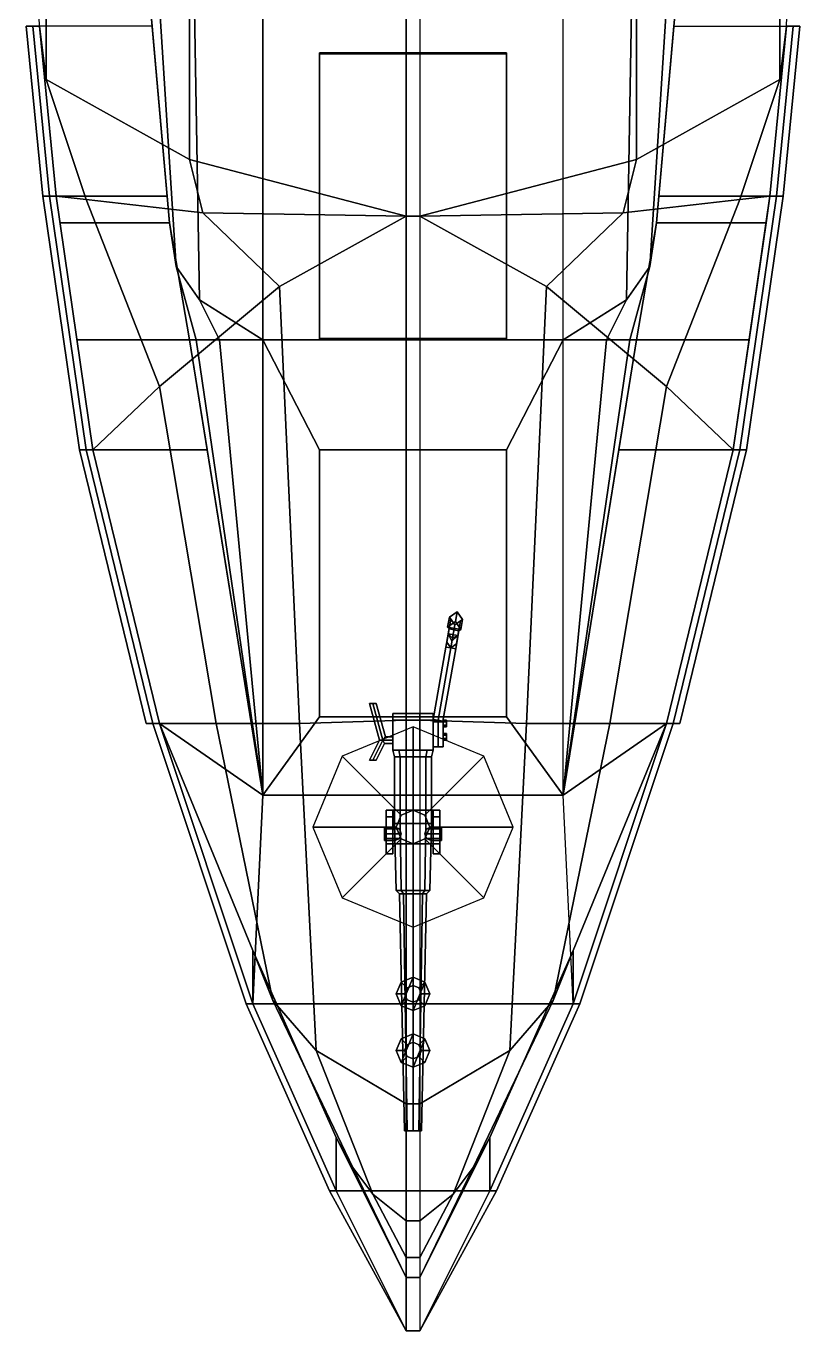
# Model space of a CAD drawing. Header units: millimetres. Extents: x -1.2 to 2.8, y -6 to 13.5.
# Drawn here: x -1.16 to 1.16, y -6.02 to -2.11 of the extents above; entities that cross this region are included whole.
import ezdxf

# ---------------------------------------------------------------- set-up
doc = ezdxf.new("R2010")
doc.units = ezdxf.units.MM
for name, color, linetype in [('gun', 1, 'Continuous'), ('h2', 2, 'Continuous'), ('hatch', 5, 'Continuous'), ('internals', 3, 'Continuous'), ('turret', 2, 'Continuous')]:
    doc.layers.add(name, color=color, linetype=linetype)

msp = doc.modelspace()

# ---------------------------------------------------------------- linework, layer by layer
for points in [[(-0.02, -0.36, -0.76), (-0.02, -2.68, -0.72), (-0.67, -2.51, -0.61), (-0.67, -0.82, -0.61)], [(-0.02, -2.68, -0.72), (-0.02, -0.36, -0.76), (0.02, -0.36, -0.76), (0.02, -2.68, -0.72)], [(-0.67, -0.82, -0.61), (-0.67, -2.51, -0.61), (-1.1, -2.27, -0.31), (-1.1, -1.13, -0.31)], [(-1.1, -1.13, -0.31), (-1.1, -2.27, -0.31), (-1.12, -2.11), (-1.15, -1.29)], [(-0.45, -1.71, 1.55), (-0.66, -1.77, 1.38), (-0.64, -2.93, 1.2), (-0.45, -3.05, 1.37)], [(0.45, -1.71, 1.55), (-0.45, -1.71, 1.55), (-0.45, -3.05, 1.37), (0.45, -3.05, 1.37)], [(-0.66, -1.77, 1.38), (-0.77, -1.89, 1.08), (-0.71, -2.83, 1.07), (-0.64, -2.93, 1.2)], [(-0.77, -1.89, 1.08), (-0.79, -2.02, 0.85), (-0.73, -2.7, 0.9), (-0.71, -2.83, 1.07)], [(-0.79, -2.02, 0.85), (-0.7821, -2.11, 0.56), (-0.7371, -2.62, 0.6), (-0.73, -2.7, 0.9)], [(-1.16, -2.11, 0.33), (-1.11, -2.62, 0.37), (-1.07, -2.62, 0.3697), (-1.12, -2.11, 0.3297)], [(-1.16, -2.11, 0.28), (-1.11, -2.62, 0.32), (-1.11, -2.62, 0.37), (-1.16, -2.11, 0.33)], [(-1.12, -2.11, 0.2797), (-1.07, -2.62, 0.3197), (-1.11, -2.62, 0.32), (-1.16, -2.11, 0.28)], [(-1.09, -2.62, 0.5603), (-1.14, -2.11, 0.5203), (-1.12, -2.11, 0.52), (-1.07, -2.62, 0.56)], [(-1.14, -2.11, 0.5603), (-1.14, -2.11, 0.5203), (-1.09, -2.62, 0.5603), (-1.09, -2.62, 0.6003)], [(-1.12, -2.11, 0.56), (-1.14, -2.11, 0.5603), (-1.09, -2.62, 0.6003), (-1.07, -2.62, 0.6)], [(-1.12, -2.11, 0.3297), (-1.07, -2.62, 0.3697), (-1.07, -2.62, 0.56), (-1.12, -2.11, 0.52)], [(-1.12, -2.11), (-1.07, -2.62), (-1.07, -2.62, 0.3197), (-1.12, -2.11, 0.2797)], [(-0.7821, -2.11, 0.56), (-1.12, -2.11, 0.56), (-1.07, -2.62, 0.6), (-0.7371, -2.62, 0.6)], [(-1.1, -2.27, -0.31), (-0.98, -2.63, -0.31), (-1.07, -2.62), (-1.12, -2.11)], [(-0.67, -2.51, -0.61), (-0.63, -2.67, -0.61), (-0.98, -2.63, -0.31), (-1.1, -2.27, -0.31)], [(-0.02, -2.68, -0.72), (-0.02, -2.68, -0.72), (-0.63, -2.67, -0.61), (-0.67, -2.51, -0.61)], [(-1.11, -2.62, 0.32), (-1, -3.38, 0.38), (-1, -3.38, 0.43), (-1.11, -2.62, 0.37)], [(-1.07, -2.62, 0.3197), (-0.96, -3.38, 0.3797), (-1, -3.38, 0.38), (-1.11, -2.62, 0.32)], [(-1.11, -2.62, 0.37), (-1, -3.38, 0.43), (-0.96, -3.38, 0.4297), (-1.07, -2.62, 0.3697)], [(-1.07, -2.62, 0.6), (-1.09, -2.62, 0.6003), (-0.98, -3.38, 0.6703), (-0.96, -3.38, 0.67)], [(-1.09, -2.62, 0.6003), (-1.09, -2.62, 0.5603), (-0.98, -3.38, 0.6303), (-0.98, -3.38, 0.6703)], [(-0.98, -3.38, 0.6303), (-1.09, -2.62, 0.5603), (-1.07, -2.62, 0.56), (-0.96, -3.38, 0.63)], [(-1.07, -2.62, 0.3697), (-0.96, -3.38, 0.4297), (-0.96, -3.38, 0.63), (-1.07, -2.62, 0.56)], [(-1.07, -2.62), (-0.96, -3.38), (-0.96, -3.38, 0.3797), (-1.07, -2.62, 0.3197)], [(-0.7371, -2.62, 0.6), (-1.07, -2.62, 0.6), (-1.0584, -2.7, 0.6074), (-0.73, -2.7, 0.6074)], [(-0.98, -2.63, -0.31), (-0.76, -3.19, -0.31), (-0.96, -3.38), (-1.07, -2.62)], [(-0.63, -2.67, -0.61), (-0.4, -2.89, -0.61), (-0.76, -3.19, -0.31), (-0.98, -2.63, -0.31)], [(-0.73, -2.7, 0.9), (-0.7371, -2.62, 0.6), (-0.73, -2.7, 0.6074), (-0.73, -2.7, 0.9)], [(-0.02, -2.68, -0.72), (-0.02, -2.68, -0.72), (-0.4, -2.89, -0.61), (-0.63, -2.67, -0.61)], [(-0.02, -2.68, -0.72), (-0.02, -4.19, -0.64), (-0.34, -4.2, -0.52), (-0.4, -2.89, -0.61)], [(-0.02, -4.19, -0.64), (-0.02, -2.68, -0.72), (0.02, -2.68, -0.72), (0.02, -4.19, -0.64)], [(-0.73, -2.7, 0.6074), (-1.0584, -2.7, 0.6074), (-1.0078, -3.05, 0.6396), (-0.67, -3.05, 0.6396)], [(-0.73, -2.7, 0.9), (-0.73, -2.7, 0.6074), (-0.67, -3.05, 0.6396), (-0.67, -3.05, 0.92)], [(-0.71, -2.83, 1.07), (-0.73, -2.7, 0.9), (-0.67, -3.05, 0.92), (-0.65, -3.05, 1.09)], [(-0.64, -2.93, 1.2), (-0.71, -2.83, 1.07), (-0.65, -3.05, 1.09), (-0.58, -3.05, 1.22)], [(-0.4, -2.89, -0.61), (-0.34, -4.2, -0.52), (-0.59, -4.2, -0.31), (-0.76, -3.19, -0.31)], [(-0.45, -3.05, 1.37), (-0.64, -2.93, 1.2), (-0.58, -3.05, 1.22), (-0.45, -3.05, 1.37)], [(-0.67, -3.05, 0.6396), (-1.0078, -3.05, 0.6396), (-0.96, -3.38, 0.67), (-0.6168, -3.38, 0.67)], [(-0.67, -3.05, 0.92), (-0.67, -3.05, 0.6396), (-0.6168, -3.38, 0.67), (-0.67, -3.05, 0.92)], [(-0.67, -3.05, 0.92), (-0.6168, -3.38, 0.67), (-0.45, -4.4142, 0.8106)], [(-0.65, -3.05, 1.09), (-0.67, -3.05, 0.92), (-0.45, -4.4142, 0.8106)], [(-0.58, -3.05, 1.22), (-0.65, -3.05, 1.09), (-0.45, -4.4142, 0.8106)], [(-0.45, -3.05, 1.37), (-0.58, -3.05, 1.22), (-0.45, -4.4142, 0.8106)], [(0.45, -3.05, 1.37), (-0.45, -3.05, 1.37), (-0.28, -3.38, 1.2347), (0.28, -3.38, 1.2347)], [(-0.28, -3.38, 1.2347), (-0.45, -3.05, 1.37), (-0.45, -4.4142, 0.8106), (-0.28, -4.18, 0.9066)], [(0.45, -3.05, 1.37), (0.28, -3.38, 1.2347), (0.28, -4.18, 0.9066), (0.45, -4.4142, 0.8106)], [(-0.76, -3.19, -0.31), (-0.59, -4.2, -0.31), (-0.76, -4.2), (-0.96, -3.38)], [(-1, -3.38, 0.43), (-0.8, -4.2, 0.52), (-0.76, -4.2, 0.5197), (-0.96, -3.38, 0.4297)], [(-1, -3.38, 0.38), (-0.8, -4.2, 0.47), (-0.8, -4.2, 0.52), (-1, -3.38, 0.43)], [(-0.96, -3.38, 0.3797), (-0.76, -4.2, 0.4697), (-0.8, -4.2, 0.47), (-1, -3.38, 0.38)], [(-0.78, -4.2, 0.7403), (-0.98, -3.38, 0.6303), (-0.96, -3.38, 0.63), (-0.76, -4.2, 0.74)], [(-0.98, -3.38, 0.6703), (-0.98, -3.38, 0.6303), (-0.78, -4.2, 0.7403), (-0.78, -4.2, 0.7803)], [(-0.96, -3.38, 0.67), (-0.98, -3.38, 0.6703), (-0.78, -4.2, 0.7803), (-0.76, -4.2, 0.78)], [(-0.96, -3.38), (-0.76, -4.2), (-0.76, -4.2, 0.4697), (-0.96, -3.38, 0.3797)], [(-0.96, -3.38, 0.4297), (-0.76, -4.2, 0.5197), (-0.76, -4.2, 0.74), (-0.96, -3.38, 0.63)], [(-0.6168, -3.38, 0.67), (-0.96, -3.38, 0.67), (-0.76, -4.2, 0.78), (-0.45, -4.4142, 0.8106)], [(0.28, -4.18, 0.9066), (-0.28, -4.18, 0.9066), (-0.45, -4.4142, 0.8106), (0.45, -4.4142, 0.8106)], [(-0.8, -4.2, 0.52), (-0.8, -4.2, 0.47), (-0.76, -4.2, 0.4697), (-0.76, -4.2, 0.5197)], [(-0.76, -4.2, 0.78), (-0.78, -4.2, 0.7803), (-0.5, -5.04, 0.9003), (-0.48, -5.04, 0.9)], [(-0.78, -4.2, 0.7803), (-0.78, -4.2, 0.7403), (-0.5, -5.04, 0.8603), (-0.5, -5.04, 0.9003)], [(-0.5, -5.04, 0.8603), (-0.78, -4.2, 0.7403), (-0.76, -4.2, 0.74), (-0.48, -5.04, 0.86)], [(-0.76, -4.2), (-0.48, -4.88), (-0.48, -5.04, 0.86), (-0.76, -4.2, 0.74)], [(-0.45, -4.4142, 0.8106), (-0.76, -4.2, 0.78), (-0.48, -5.04, 0.9), (-0.45, -4.4142, 0.8106)], [(-0.59, -4.2, -0.31), (-0.42, -5.03, -0.21), (-0.48, -4.88), (-0.76, -4.2)], [(-0.34, -4.2, -0.52), (-0.29, -5.18, -0.34), (-0.42, -5.03, -0.21), (-0.59, -4.2, -0.31)], [(-0.02, -4.19, -0.64), (-0.02, -5.34, -0.47), (-0.29, -5.18, -0.34), (-0.34, -4.2, -0.52)], [(-0.0354, -4.4746, 1.15), (0, -4.46, 1.15), (0, -4.21, 0.81), (-0.2121, -4.2979, 0.81)], [(-0.02, -5.34, -0.47), (-0.02, -4.19, -0.64), (0.02, -4.19, -0.64), (0.02, -5.34, -0.47)], [(0, -4.46, 1.15), (0.0354, -4.4746, 1.15), (0.2121, -4.2979, 0.81), (0, -4.21, 0.81)], [(-0.05, -4.51, 1.15), (-0.0354, -4.4746, 1.15), (-0.2121, -4.2979, 0.81), (-0.3, -4.51, 0.81)], [(0.0354, -4.4746, 1.15), (0.05, -4.51, 1.15), (0.3, -4.51, 0.81), (0.2121, -4.2979, 0.81)], [(0.45, -4.4142, 0.8106), (-0.45, -4.4142, 0.8106), (-0.48, -5.04, 0.9), (0.48, -5.04, 0.9)], [(-0.0354, -4.4746, 1.15), (-0.05, -4.51, 1.15), (-0.05, -4.51, 1.25), (-0.0354, -4.4746, 1.25)], [(0, -4.46, 1.15), (-0.0354, -4.4746, 1.15), (-0.0354, -4.4746, 1.25), (0, -4.46, 1.25)], [(0.0354, -4.4746, 1.15), (0, -4.46, 1.15), (0, -4.46, 1.25), (0.0354, -4.4746, 1.25)], [(0.05, -4.51, 1.15), (0.0354, -4.4746, 1.15), (0.0354, -4.4746, 1.25), (0.05, -4.51, 1.25)], [(-0.0354, -4.5454, 1.15), (-0.05, -4.51, 1.15), (-0.3, -4.51, 0.81), (-0.2121, -4.7221, 0.81)], [(-0.05, -4.51, 1.15), (-0.0354, -4.5454, 1.15), (-0.0354, -4.5454, 1.25), (-0.05, -4.51, 1.25)], [(0.0354, -4.5454, 1.15), (0.05, -4.51, 1.15), (0.05, -4.51, 1.25), (0.0354, -4.5454, 1.25)], [(0.05, -4.51, 1.15), (0.0354, -4.5454, 1.15), (0.2121, -4.7221, 0.81), (0.3, -4.51, 0.81)], [(0, -4.56, 1.15), (-0.0354, -4.5454, 1.15), (-0.2121, -4.7221, 0.81), (0, -4.81, 0.81)], [(-0.0354, -4.5454, 1.15), (0, -4.56, 1.15), (0, -4.56, 1.25), (-0.0354, -4.5454, 1.25)], [(0, -4.56, 1.15), (0.0354, -4.5454, 1.15), (0.0354, -4.5454, 1.25), (0, -4.56, 1.25)], [(0.0354, -4.5454, 1.15), (0, -4.56, 1.15), (0, -4.81, 0.81), (0.2121, -4.7221, 0.81)], [(-0.48, -4.88), (-0.23, -5.44), (-0.23, -5.6, 0.94), (-0.48, -5.04, 0.86)], [(-0.42, -5.03, -0.21), (-0.18, -5.53, -0.13), (-0.23, -5.44), (-0.48, -4.88)], [(-0.0354, -5.0454, 1.08), (0, -4.96, 1.08), (-0.0354, -4.9746, 1.08), (-0.05, -5.01, 1.08)], [(0, -5.06, 1.08), (0.0354, -4.9746, 1.08), (0, -4.96, 1.08), (-0.0354, -5.0454, 1.08)], [(0, -4.985, 1.06), (-0.0177, -4.9923, 1.06), (-0.0354, -4.9746, 1.08), (0, -4.96, 1.08)], [(0.0177, -4.9923, 1.06), (0, -4.985, 1.06), (0, -4.96, 1.08), (0.0354, -4.9746, 1.08)], [(-0.0177, -4.9923, 1.06), (-0.025, -5.01, 1.06), (-0.05, -5.01, 1.08), (-0.0354, -4.9746, 1.08)], [(-0.0177, -4.9923, 0.86), (-0.025, -5.01, 0.86), (-0.025, -5.01, 1.06), (-0.0177, -4.9923, 1.06)], [(0, -4.985, 0.86), (-0.0177, -4.9923, 0.86), (-0.0177, -4.9923, 1.06), (0, -4.985, 1.06)], [(0.0354, -5.0454, 1.08), (0.05, -5.01, 1.08), (0.0354, -4.9746, 1.08), (0, -5.06, 1.08)], [(0.0177, -4.9923, 0.86), (0, -4.985, 0.86), (0, -4.985, 1.06), (0.0177, -4.9923, 1.06)], [(0.025, -5.01, 1.06), (0.0177, -4.9923, 1.06), (0.0354, -4.9746, 1.08), (0.05, -5.01, 1.08)], [(0.025, -5.01, 0.86), (0.0177, -4.9923, 0.86), (0.0177, -4.9923, 1.06), (0.025, -5.01, 1.06)], [(-0.25, -5.6, 0.9403), (-0.5, -5.04, 0.8603), (-0.48, -5.04, 0.86), (-0.23, -5.6, 0.94)], [(-0.5, -5.04, 0.9003), (-0.5, -5.04, 0.8603), (-0.25, -5.6, 0.9403), (-0.25, -5.6, 0.9803)], [(-0.48, -5.04, 0.9), (-0.5, -5.04, 0.9003), (-0.25, -5.6, 0.9803), (-0.23, -5.6, 0.98)], [(0.48, -5.04, 0.9), (-0.48, -5.04, 0.9), (-0.23, -5.6, 0.98), (0.23, -5.6, 0.98)], [(-0.29, -5.18, -0.34), (-0.12, -5.61, -0.22), (-0.18, -5.53, -0.13), (-0.42, -5.03, -0.21)], [(-0.025, -5.01, 1.06), (-0.0177, -5.0277, 1.06), (-0.0354, -5.0454, 1.08), (-0.05, -5.01, 1.08)], [(-0.0177, -5.0277, 1.06), (0, -5.035, 1.06), (0, -5.06, 1.08), (-0.0354, -5.0454, 1.08)], [(-0.025, -5.01, 0.86), (-0.0177, -5.0277, 0.86), (-0.0177, -5.0277, 1.06), (-0.025, -5.01, 1.06)], [(-0.0177, -5.0277, 0.86), (0, -5.035, 0.86), (0, -5.035, 1.06), (-0.0177, -5.0277, 1.06)], [(0, -5.035, 0.86), (0.0177, -5.0277, 0.86), (0.0177, -5.0277, 1.06), (0, -5.035, 1.06)], [(0, -5.035, 1.06), (0.0177, -5.0277, 1.06), (0.0354, -5.0454, 1.08), (0, -5.06, 1.08)], [(0.0177, -5.0277, 0.86), (0.025, -5.01, 0.86), (0.025, -5.01, 1.06), (0.0177, -5.0277, 1.06)], [(0.0177, -5.0277, 1.06), (0.025, -5.01, 1.06), (0.05, -5.01, 1.08), (0.0354, -5.0454, 1.08)], [(-0.0354, -5.2154, 1.08), (0, -5.13, 1.08), (-0.0354, -5.1446, 1.08), (-0.05, -5.18, 1.08)], [(-0.0177, -5.1623, 1.06), (-0.025, -5.18, 1.06), (-0.05, -5.18, 1.08), (-0.0354, -5.1446, 1.08)], [(0, -5.23, 1.08), (0.0354, -5.1446, 1.08), (0, -5.13, 1.08), (-0.0354, -5.2154, 1.08)], [(0, -5.155, 1.06), (-0.0177, -5.1623, 1.06), (-0.0354, -5.1446, 1.08), (0, -5.13, 1.08)], [(0, -5.155, 0.86), (-0.0177, -5.1623, 0.86), (-0.0177, -5.1623, 1.06), (0, -5.155, 1.06)], [(0.0177, -5.1623, 1.06), (0, -5.155, 1.06), (0, -5.13, 1.08), (0.0354, -5.1446, 1.08)], [(0.0354, -5.2154, 1.08), (0.05, -5.18, 1.08), (0.0354, -5.1446, 1.08), (0, -5.23, 1.08)], [(0.0177, -5.1623, 0.86), (0, -5.155, 0.86), (0, -5.155, 1.06), (0.0177, -5.1623, 1.06)], [(0.025, -5.18, 1.06), (0.0177, -5.1623, 1.06), (0.0354, -5.1446, 1.08), (0.05, -5.18, 1.08)], [(-0.02, -5.34, -0.47), (-0.02, -5.69, -0.31), (-0.12, -5.61, -0.22), (-0.29, -5.18, -0.34)], [(-0.025, -5.18, 1.06), (-0.0177, -5.1977, 1.06), (-0.0354, -5.2154, 1.08), (-0.05, -5.18, 1.08)], [(-0.0177, -5.1977, 1.06), (0, -5.205, 1.06), (0, -5.23, 1.08), (-0.0354, -5.2154, 1.08)], [(-0.0177, -5.1623, 0.86), (-0.025, -5.18, 0.86), (-0.025, -5.18, 1.06), (-0.0177, -5.1623, 1.06)], [(-0.025, -5.18, 0.86), (-0.0177, -5.1977, 0.86), (-0.0177, -5.1977, 1.06), (-0.025, -5.18, 1.06)], [(-0.0177, -5.1977, 0.86), (0, -5.205, 0.86), (0, -5.205, 1.06), (-0.0177, -5.1977, 1.06)], [(0, -5.205, 0.86), (0.0177, -5.1977, 0.86), (0.0177, -5.1977, 1.06), (0, -5.205, 1.06)], [(0, -5.205, 1.06), (0.0177, -5.1977, 1.06), (0.0354, -5.2154, 1.08), (0, -5.23, 1.08)], [(0.025, -5.18, 0.86), (0.0177, -5.1623, 0.86), (0.0177, -5.1623, 1.06), (0.025, -5.18, 1.06)], [(0.0177, -5.1977, 0.86), (0.025, -5.18, 0.86), (0.025, -5.18, 1.06), (0.0177, -5.1977, 1.06)], [(0.0177, -5.1977, 1.06), (0.025, -5.18, 1.06), (0.05, -5.18, 1.08), (0.0354, -5.2154, 1.08)], [(-0.02, -5.69, -0.31), (-0.02, -5.34, -0.47), (0.02, -5.34, -0.47), (0.02, -5.69, -0.31)], [(-0.23, -5.44), (-0.02, -5.86), (-0.02, -6.02, 1.0303), (-0.23, -5.6, 0.94)], [(-0.18, -5.53, -0.13), (-0.02, -5.86), (-0.02, -5.86), (-0.23, -5.44)], [(-0.12, -5.61, -0.22), (-0.02, -5.8, -0.21), (-0.02, -5.86), (-0.18, -5.53, -0.13)], [(-0.25, -5.6, 0.9803), (-0.25, -5.6, 0.9403), (-0.02, -6.02, 1.0303), (-0.02, -6.02, 1.0703)], [(-0.23, -5.6, 0.98), (-0.25, -5.6, 0.9803), (-0.02, -6.02, 1.0703)], [(-0.02, -6.02, 1.0303), (-0.25, -5.6, 0.9403), (-0.23, -5.6, 0.94), (-0.02, -6.02, 1.0303)], [(0.23, -5.6, 0.98), (-0.23, -5.6, 0.98), (-0.02, -6.02, 1.0703), (0.02, -6.02, 1.0703)], [(-0.02, -5.69, -0.31), (-0.02, -5.8, -0.21), (-0.02, -5.8, -0.21), (-0.12, -5.61, -0.22)], [(-0.02, -5.8, -0.21), (-0.02, -5.69, -0.31), (0.02, -5.69, -0.31), (0.02, -5.8, -0.21)], [(-0.02, -5.86), (-0.02, -5.8, -0.21), (0.02, -5.8, -0.21), (0.02, -5.86)], [(-0.02, -6.02, 1.0303), (-0.02, -5.86), (0.02, -5.86), (0.02, -6.02, 1.0306)], [(-0.02, -6.02, 1.0703), (-0.02, -6.02, 1.0303), (-0.02, -6.02, 1.03), (-0.02, -6.02, 1.07)], [(-0.02, -6.02, 1.0703), (-0.02, -6.02, 1.0303), (0.02, -6.02, 1.0306), (0.02, -6.02, 1.0703)]]:
    msp.add_3dface(points)
at = {"layer": 'gun'}
for points in [[(0.1323, -3.865, 1.54), (0.1091, -3.8812, 1.53), (0.1039, -3.9108, 1.66), (0.1271, -3.8946, 1.67)], [(0.1323, -3.865, 1.38), (0.1091, -3.8812, 1.38), (0.1091, -3.8812, 1.53), (0.1323, -3.865, 1.54)], [(0.1485, -3.8882, 1.53), (0.1323, -3.865, 1.54), (0.1271, -3.8946, 1.67), (0.1433, -3.9177, 1.66)], [(0.1485, -3.8882, 1.38), (0.1323, -3.865, 1.38), (0.1323, -3.865, 1.54), (0.1485, -3.8882, 1.53)], [(0.1132, -3.887, 1.41), (0.1254, -3.9044, 1.395), (0.1132, -3.9733, 1.395), (0.0984, -3.9707, 1.41)], [(0.1132, -3.887, 1.41), (0.0984, -3.9707, 1.41), (0.0984, -3.9707, 1.42), (0.101, -3.956, 1.455)], [(0.1132, -3.887, 1.41), (0.101, -3.956, 1.455), (0.1054, -3.9313, 1.49), (0.1132, -3.887, 1.5275)], [(0.1091, -3.8812, 1.53), (0.1132, -3.887, 1.5275), (0.108, -3.9166, 1.6575), (0.1039, -3.9108, 1.66)], [(0.1271, -3.8946, 1.67), (0.1039, -3.9108, 1.66), (0.1433, -3.9177, 1.66), (0.1271, -3.8946, 1.67)], [(0.1132, -3.887, 1.5275), (0.1054, -3.9313, 1.49), (0.1054, -3.9313, 1.655), (0.108, -3.9166, 1.6575)], [(0.1091, -3.8812, 1.38), (0.1132, -3.887, 1.41), (0.1132, -3.887, 1.5275), (0.1091, -3.8812, 1.53)], [(0.1091, -3.8812, 1.38), (0.1254, -3.9044, 1.38), (0.1254, -3.9044, 1.395), (0.1132, -3.887, 1.41)], [(0.1254, -3.9044, 1.395), (0.1427, -3.8922, 1.41), (0.128, -3.9759, 1.41), (0.1132, -3.9733, 1.395)], [(0.1254, -3.9044, 1.38), (0.1485, -3.8882, 1.38), (0.1427, -3.8922, 1.41), (0.1254, -3.9044, 1.395)], [(0.1306, -3.9612, 1.455), (0.128, -3.9759, 1.42), (0.128, -3.9759, 1.41), (0.1427, -3.8922, 1.41)], [(0.1427, -3.8922, 1.5275), (0.1349, -3.9366, 1.49), (0.1306, -3.9612, 1.455), (0.1427, -3.8922, 1.41)], [(0.1375, -3.9218, 1.6575), (0.1349, -3.9366, 1.655), (0.1349, -3.9366, 1.49), (0.1427, -3.8922, 1.5275)], [(0.1427, -3.8922, 1.5275), (0.1485, -3.8882, 1.53), (0.1433, -3.9177, 1.66), (0.1375, -3.9218, 1.6575)], [(0.1427, -3.8922, 1.41), (0.1485, -3.8882, 1.38), (0.1485, -3.8882, 1.53), (0.1427, -3.8922, 1.5275)], [(0.1184, -3.9438, 1.49), (0.1054, -3.9313, 1.49), (0.101, -3.956, 1.455), (0.1132, -3.9733, 1.46)], [(0.1039, -3.9108, 1.66), (0.108, -3.9166, 1.6575), (0.1375, -3.9218, 1.6575), (0.1433, -3.9177, 1.66)], [(0.108, -3.9166, 1.6575), (0.1054, -3.9313, 1.655), (0.1349, -3.9366, 1.655), (0.1375, -3.9218, 1.6575)], [(0.1184, -3.9438, 1.57), (0.1054, -3.9313, 1.655), (0.1054, -3.9313, 1.49), (0.1184, -3.9438, 1.49)], [(0.1167, -3.9536, 1.64), (0.1054, -3.9313, 1.655), (0.1054, -3.9313, 1.655), (0.1184, -3.9438, 1.57)], [(0.1054, -3.9313, 1.655), (0.1167, -3.9536, 1.64), (0.1167, -3.9536, 1.64), (0.1349, -3.9366, 1.655)], [(0.1349, -3.9366, 1.49), (0.1184, -3.9438, 1.49), (0.1132, -3.9733, 1.46), (0.1306, -3.9612, 1.455)], [(0.1349, -3.9366, 1.655), (0.1167, -3.9536, 1.64), (0.1184, -3.9438, 1.57), (0.1349, -3.9366, 1.655)], [(0.1349, -3.9366, 1.655), (0.1184, -3.9438, 1.57), (0.1184, -3.9438, 1.49), (0.1349, -3.9366, 1.49)], [(0.1132, -3.9733, 1.435), (0.0984, -3.9707, 1.42), (0.0602, -4.1874, 1.42), (0.075, -4.19, 1.435)], [(0.0984, -3.9707, 1.41), (0.1132, -3.9733, 1.395), (0.075, -4.19, 1.375), (0.0602, -4.1874, 1.39)], [(0.0984, -3.9707, 1.42), (0.0984, -3.9707, 1.41), (0.0602, -4.1874, 1.39), (0.0602, -4.1874, 1.42)], [(0.128, -3.9759, 1.42), (0.1132, -3.9733, 1.435), (0.075, -4.19, 1.435), (0.0898, -4.1926, 1.42)], [(0.1132, -3.9733, 1.395), (0.128, -3.9759, 1.41), (0.0898, -4.1926, 1.39), (0.075, -4.19, 1.375)], [(0.128, -3.9759, 1.41), (0.128, -3.9759, 1.42), (0.0898, -4.1926, 1.42), (0.0898, -4.1926, 1.39)], [(0.1132, -3.9733, 1.46), (0.101, -3.956, 1.455), (0.0984, -3.9707, 1.42), (0.1132, -3.9733, 1.435)], [(0.1306, -3.9612, 1.455), (0.1132, -3.9733, 1.46), (0.1132, -3.9733, 1.435), (0.128, -3.9759, 1.42)], [(-0.12, -4.14, 1.45), (-0.13, -4.14, 1.44), (-0.1, -4.25, 1.44), (-0.09, -4.25, 1.45)], [(-0.13, -4.14, 1.44), (-0.12, -4.14, 1.43), (-0.09, -4.25, 1.43), (-0.1, -4.25, 1.44)], [(-0.12, -4.14, 1.43), (-0.13, -4.14, 1.44), (-0.12, -4.14, 1.45), (-0.11, -4.14, 1.44)], [(-0.12, -4.14, 1.43), (-0.11, -4.14, 1.44), (-0.0827, -4.24, 1.44), (-0.09, -4.25, 1.43)], [(-0.11, -4.14, 1.44), (-0.12, -4.14, 1.45), (-0.09, -4.25, 1.45), (-0.0827, -4.24, 1.44)], [(-0.06, -4.17, 1.38), (-0.06, -4.28, 1.38), (-0.06, -4.28, 1.5), (-0.06, -4.17, 1.47)], [(-0.02, -4.17, 1.47), (-0.02, -4.17, 1.42), (-0.06, -4.17, 1.38), (-0.06, -4.17, 1.47)], [(-0.02, -4.17, 1.42), (0.02, -4.17, 1.42), (0.06, -4.17, 1.38), (-0.06, -4.17, 1.38)], [(0.06, -4.17, 1.38), (0.06, -4.28, 1.38), (-0.06, -4.28, 1.38), (-0.06, -4.17, 1.38)], [(-0.06, -4.17, 1.47), (-0.06, -4.28, 1.5), (-0.06, -4.28, 1.5), (-0.06, -4.19, 1.5)], [(-0.02, -4.19, 1.5), (-0.02, -4.17, 1.47), (-0.06, -4.17, 1.47), (-0.06, -4.19, 1.5)], [(-0.02, -4.28, 1.5), (-0.02, -4.28, 1.42), (-0.02, -4.17, 1.42), (-0.02, -4.17, 1.47)], [(-0.02, -4.28, 1.42), (0.02, -4.28, 1.42), (0.02, -4.17, 1.42), (-0.02, -4.17, 1.42)], [(-0.02, -4.28, 1.5), (-0.02, -4.28, 1.5), (-0.02, -4.17, 1.47), (-0.02, -4.19, 1.5)], [(0.06, -4.17, 1.47), (0.06, -4.17, 1.38), (0.02, -4.17, 1.42), (0.02, -4.17, 1.47)], [(0.02, -4.17, 1.42), (0.02, -4.28, 1.42), (0.02, -4.28, 1.5), (0.02, -4.17, 1.47)], [(0.02, -4.17, 1.47), (0.02, -4.28, 1.5), (0.02, -4.28, 1.5), (0.02, -4.19, 1.5)], [(0.06, -4.19, 1.5), (0.06, -4.17, 1.47), (0.02, -4.17, 1.47), (0.02, -4.19, 1.5)], [(0.06, -4.28, 1.5), (0.06, -4.28, 1.38), (0.06, -4.17, 1.38), (0.06, -4.17, 1.47)], [(0.06, -4.28, 1.5), (0.06, -4.28, 1.5), (0.06, -4.17, 1.47), (0.06, -4.19, 1.5)], [(-0.06, -4.19, 1.5), (-0.06, -4.28, 1.5), (-0.02, -4.28, 1.5), (-0.02, -4.19, 1.5)], [(0.02, -4.19, 1.5), (0.02, -4.28, 1.5), (0.06, -4.28, 1.5), (0.06, -4.19, 1.5)], [(0.075, -4.195, 1.375), (0.06, -4.195, 1.39), (0.0602, -4.1874, 1.39), (0.075, -4.19, 1.375)], [(0.075, -4.19, 1.435), (0.0602, -4.1874, 1.42), (0.06, -4.195, 1.42), (0.075, -4.195, 1.435)], [(0.075, -4.195, 1.435), (0.06, -4.195, 1.42), (0.06, -4.27, 1.42), (0.075, -4.27, 1.435)], [(0.075, -4.27, 1.375), (0.06, -4.27, 1.39), (0.06, -4.195, 1.39), (0.075, -4.195, 1.375)], [(0.09, -4.195, 1.39), (0.075, -4.195, 1.375), (0.075, -4.19, 1.375), (0.0898, -4.1926, 1.39)], [(0.0898, -4.1926, 1.42), (0.075, -4.19, 1.435), (0.075, -4.195, 1.435), (0.09, -4.195, 1.42)], [(0.09, -4.195, 1.42), (0.075, -4.195, 1.435), (0.075, -4.27, 1.435), (0.09, -4.27, 1.42)], [(0.09, -4.27, 1.39), (0.075, -4.27, 1.375), (0.075, -4.195, 1.375), (0.09, -4.195, 1.39)], [(0.0898, -4.1926, 1.39), (0.0898, -4.1926, 1.42), (0.09, -4.195, 1.42), (0.09, -4.195, 1.39)], [(0.1, -4.19, 1.405), (0.1, -4.195, 1.3963), (0.09, -4.195, 1.3963), (0.09, -4.19, 1.405)], [(0.1, -4.195, 1.4137), (0.1, -4.19, 1.405), (0.09, -4.19, 1.405), (0.09, -4.195, 1.4137)], [(0.09, -4.195, 1.39), (0.09, -4.195, 1.42), (0.09, -4.27, 1.42), (0.09, -4.27, 1.39)], [(0.1, -4.195, 1.3963), (0.1, -4.205, 1.3963), (0.09, -4.205, 1.3963), (0.09, -4.195, 1.3963)], [(0.1, -4.205, 1.4137), (0.1, -4.195, 1.4137), (0.09, -4.195, 1.4137), (0.09, -4.205, 1.4137)], [(0.1, -4.205, 1.3963), (0.1, -4.21, 1.405), (0.09, -4.21, 1.405), (0.09, -4.205, 1.3963)], [(0.1, -4.21, 1.405), (0.1, -4.205, 1.4137), (0.09, -4.205, 1.4137), (0.09, -4.21, 1.405)], [(0.1, -4.205, 1.3963), (0.1, -4.195, 1.3963), (0.1, -4.19, 1.405), (0.1, -4.21, 1.405)], [(0.1, -4.21, 1.405), (0.1, -4.19, 1.405), (0.1, -4.195, 1.4137), (0.1, -4.205, 1.4137)], [(-0.09, -4.25, 1.45), (-0.1, -4.25, 1.44), (-0.13, -4.31, 1.44), (-0.12, -4.31, 1.45)], [(-0.1, -4.25, 1.44), (-0.09, -4.25, 1.43), (-0.12, -4.31, 1.43), (-0.13, -4.31, 1.44)], [(-0.09, -4.25, 1.43), (-0.085, -4.26, 1.44), (-0.11, -4.31, 1.44), (-0.12, -4.31, 1.43)], [(-0.085, -4.26, 1.44), (-0.09, -4.25, 1.45), (-0.12, -4.31, 1.45), (-0.11, -4.31, 1.44)], [(-0.09, -4.25, 1.43), (-0.0827, -4.24, 1.44), (-0.06, -4.24, 1.44), (-0.06, -4.25, 1.43)], [(-0.0827, -4.24, 1.44), (-0.09, -4.25, 1.45), (-0.06, -4.25, 1.45), (-0.06, -4.24, 1.44)], [(-0.09, -4.25, 1.45), (-0.085, -4.26, 1.44), (-0.06, -4.26, 1.44), (-0.06, -4.25, 1.45)], [(-0.085, -4.26, 1.44), (-0.09, -4.25, 1.43), (-0.06, -4.25, 1.43), (-0.06, -4.26, 1.44)], [(0.1, -4.235, 1.4137), (0.1, -4.23, 1.405), (0.09, -4.23, 1.405), (0.09, -4.235, 1.4137)], [(0.1, -4.23, 1.405), (0.1, -4.235, 1.3963), (0.09, -4.235, 1.3963), (0.09, -4.23, 1.405)], [(0.1, -4.245, 1.4137), (0.1, -4.235, 1.4137), (0.09, -4.235, 1.4137), (0.09, -4.245, 1.4137)], [(0.1, -4.235, 1.3963), (0.1, -4.245, 1.3963), (0.09, -4.245, 1.3963), (0.09, -4.235, 1.3963)], [(0.1, -4.25, 1.405), (0.1, -4.245, 1.4137), (0.09, -4.245, 1.4137), (0.09, -4.25, 1.405)], [(0.1, -4.245, 1.3963), (0.1, -4.25, 1.405), (0.09, -4.25, 1.405), (0.09, -4.245, 1.3963)], [(0.1, -4.25, 1.405), (0.1, -4.23, 1.405), (0.1, -4.235, 1.4137), (0.1, -4.245, 1.4137)], [(0.1, -4.245, 1.3963), (0.1, -4.235, 1.3963), (0.1, -4.23, 1.405), (0.1, -4.25, 1.405)], [(-0.06, -4.28, 1.5), (-0.06, -4.28, 1.38), (-0.02, -4.28, 1.42), (-0.02, -4.28, 1.5)], [(-0.06, -4.28, 1.38), (0.06, -4.28, 1.38), (0.02, -4.28, 1.42), (-0.02, -4.28, 1.42)], [(-0.0389, -4.3, 1.4011), (-0.055, -4.3, 1.44), (-0.06, -4.28, 1.44), (-0.0424, -4.28, 1.3976)], [(-0.055, -4.3, 1.44), (-0.0389, -4.3, 1.4789), (-0.0424, -4.28, 1.4824), (-0.06, -4.28, 1.44)], [(-0.0389, -4.3, 1.4789), (-0.055, -4.3, 1.44), (-0.055, -4.5, 1.44), (-0.0389, -4.5, 1.4789)], [(-0.055, -4.3, 1.44), (-0.0389, -4.3, 1.4011), (-0.0389, -4.5, 1.4011), (-0.055, -4.5, 1.44)], [(0, -4.3, 1.385), (-0.0389, -4.3, 1.4011), (-0.0424, -4.28, 1.3976), (0, -4.28, 1.38)], [(-0.0389, -4.3, 1.4789), (0, -4.3, 1.495), (0, -4.28, 1.5), (-0.0424, -4.28, 1.4824)], [(0, -4.3, 1.495), (-0.0389, -4.3, 1.4789), (-0.0389, -4.5, 1.4789), (0, -4.5, 1.495)], [(-0.0389, -4.3, 1.4011), (0, -4.3, 1.385), (0, -4.5, 1.385), (-0.0389, -4.5, 1.4011)], [(0, -4.28, 1.5), (0.02, -4.28, 1.4917), (0.02, -4.28, 1.42), (-0.02, -4.28, 1.4917)], [(0.0389, -4.3, 1.4011), (0, -4.3, 1.385), (0, -4.28, 1.38), (0.0424, -4.28, 1.3976)], [(0, -4.3, 1.495), (0.0389, -4.3, 1.4789), (0.0424, -4.28, 1.4824), (0, -4.28, 1.5)], [(0.0389, -4.3, 1.4789), (0, -4.3, 1.495), (0, -4.5, 1.495), (0.0389, -4.5, 1.4789)], [(0, -4.3, 1.385), (0.0389, -4.3, 1.4011), (0.0389, -4.5, 1.4011), (0, -4.5, 1.385)], [(0.02, -4.28, 1.5), (0.02, -4.28, 1.42), (0.06, -4.28, 1.38), (0.06, -4.28, 1.5)], [(0.055, -4.3, 1.44), (0.0389, -4.3, 1.4011), (0.0424, -4.28, 1.3976), (0.06, -4.28, 1.44)], [(0.0389, -4.3, 1.4789), (0.055, -4.3, 1.44), (0.06, -4.28, 1.44), (0.0424, -4.28, 1.4824)], [(0.055, -4.3, 1.44), (0.0389, -4.3, 1.4789), (0.0389, -4.5, 1.4789), (0.055, -4.5, 1.44)], [(0.0389, -4.3, 1.4011), (0.055, -4.3, 1.44), (0.055, -4.5, 1.44), (0.0389, -4.5, 1.4011)], [(0.075, -4.27, 1.375), (0.075, -4.27, 1.435), (0.06, -4.27, 1.42), (0.06, -4.27, 1.39)], [(0.09, -4.27, 1.39), (0.09, -4.27, 1.42), (0.075, -4.27, 1.435), (0.075, -4.27, 1.375)], [(-0.11, -4.31, 1.44), (-0.12, -4.31, 1.45), (-0.13, -4.31, 1.44), (-0.12, -4.31, 1.43)], [(-0.04, -4.5159, 1.4541), (-0.0547, -4.51, 1.44), (-0.085, -4.51, 1.44), (-0.085, -4.5159, 1.4541)], [(-0.0547, -4.51, 1.44), (-0.04, -4.5159, 1.4259), (-0.085, -4.5159, 1.4259), (-0.085, -4.51, 1.44)], [(-0.085, -4.51, 1.44), (-0.085, -4.5159, 1.4259), (-0.085, -4.53, 1.42), (-0.085, -4.5159, 1.4541)], [(-0.035, -4.53, 1.46), (-0.04, -4.5159, 1.4541), (-0.085, -4.5159, 1.4541), (-0.085, -4.53, 1.46)], [(-0.04, -4.5159, 1.4259), (-0.035, -4.53, 1.42), (-0.085, -4.53, 1.42), (-0.085, -4.5159, 1.4259)], [(-0.085, -4.5159, 1.4541), (-0.085, -4.53, 1.42), (-0.085, -4.5441, 1.4259), (-0.085, -4.53, 1.46)], [(-0.04, -4.5441, 1.4541), (-0.035, -4.53, 1.46), (-0.085, -4.53, 1.46), (-0.085, -4.5441, 1.4541)], [(-0.035, -4.53, 1.42), (-0.04, -4.5441, 1.4259), (-0.085, -4.5441, 1.4259), (-0.085, -4.53, 1.42)], [(-0.085, -4.53, 1.46), (-0.085, -4.5441, 1.4259), (-0.085, -4.55, 1.44), (-0.085, -4.5441, 1.4541)], [(-0.0354, -4.7, 1.4046), (-0.05, -4.7, 1.44), (-0.055, -4.5, 1.44), (-0.0389, -4.5, 1.4011)], [(-0.05, -4.7, 1.44), (-0.0354, -4.7, 1.4754), (-0.0389, -4.5, 1.4789), (-0.055, -4.5, 1.44)], [(0, -4.7, 1.39), (-0.0354, -4.7, 1.4046), (-0.0389, -4.5, 1.4011), (0, -4.5, 1.385)], [(-0.0354, -4.7, 1.4754), (0, -4.7, 1.49), (0, -4.5, 1.495), (-0.0389, -4.5, 1.4789)], [(0.0354, -4.7, 1.4046), (0, -4.7, 1.39), (0, -4.5, 1.385), (0.0389, -4.5, 1.4011)], [(0, -4.7, 1.49), (0.0354, -4.7, 1.4754), (0.0389, -4.5, 1.4789), (0, -4.5, 1.495)], [(0.035, -4.53, 1.42), (0.04, -4.5159, 1.4259), (0.085, -4.5159, 1.4259), (0.085, -4.53, 1.42)], [(0.04, -4.5159, 1.4541), (0.035, -4.53, 1.46), (0.085, -4.53, 1.46), (0.085, -4.5159, 1.4541)], [(0.04, -4.5441, 1.4259), (0.035, -4.53, 1.42), (0.085, -4.53, 1.42), (0.085, -4.5441, 1.4259)], [(0.035, -4.53, 1.46), (0.04, -4.5441, 1.4541), (0.085, -4.5441, 1.4541), (0.085, -4.53, 1.46)], [(0.05, -4.7, 1.44), (0.0354, -4.7, 1.4046), (0.0389, -4.5, 1.4011), (0.055, -4.5, 1.44)], [(0.0354, -4.7, 1.4754), (0.05, -4.7, 1.44), (0.055, -4.5, 1.44), (0.0389, -4.5, 1.4789)], [(0.04, -4.5159, 1.4259), (0.0538, -4.51, 1.44), (0.085, -4.51, 1.44), (0.085, -4.5159, 1.4259)], [(0.0538, -4.51, 1.44), (0.04, -4.5159, 1.4541), (0.085, -4.5159, 1.4541), (0.085, -4.51, 1.44)], [(0.085, -4.53, 1.46), (0.085, -4.5159, 1.4259), (0.085, -4.51, 1.44), (0.085, -4.5159, 1.4541)], [(0.085, -4.5441, 1.4541), (0.085, -4.53, 1.42), (0.085, -4.5159, 1.4259), (0.085, -4.53, 1.46)], [(0.085, -4.55, 1.44), (0.085, -4.5441, 1.4259), (0.085, -4.53, 1.42), (0.085, -4.5441, 1.4541)], [(-0.0538, -4.55, 1.44), (-0.04, -4.5441, 1.4541), (-0.085, -4.5441, 1.4541), (-0.085, -4.55, 1.44)], [(-0.04, -4.5441, 1.4259), (-0.0538, -4.55, 1.44), (-0.085, -4.55, 1.44), (-0.085, -4.5441, 1.4259)], [(0.0547, -4.55, 1.44), (0.04, -4.5441, 1.4259), (0.085, -4.5441, 1.4259), (0.085, -4.55, 1.44)], [(0.04, -4.5441, 1.4541), (0.0547, -4.55, 1.44), (0.085, -4.55, 1.44), (0.085, -4.5441, 1.4541)], [(-0.0283, -4.71, 1.4117), (-0.04, -4.71, 1.44), (-0.05, -4.7, 1.44), (-0.0354, -4.7, 1.4046)], [(-0.04, -4.71, 1.44), (-0.0283, -4.71, 1.4683), (-0.0354, -4.7, 1.4754), (-0.05, -4.7, 1.44)], [(-0.0177, -5.42, 1.4223), (-0.025, -5.42, 1.44), (-0.04, -4.71, 1.44), (-0.0283, -4.71, 1.4117)], [(-0.025, -5.42, 1.44), (-0.0177, -5.42, 1.4577), (-0.0283, -4.71, 1.4683), (-0.04, -4.71, 1.44)], [(0, -4.71, 1.4), (-0.0283, -4.71, 1.4117), (-0.0354, -4.7, 1.4046), (0, -4.7, 1.39)], [(-0.0283, -4.71, 1.4683), (0, -4.71, 1.48), (0, -4.7, 1.49), (-0.0354, -4.7, 1.4754)], [(0, -5.42, 1.415), (-0.0177, -5.42, 1.4223), (-0.0283, -4.71, 1.4117), (0, -4.71, 1.4)], [(-0.0177, -5.42, 1.4577), (0, -5.42, 1.465), (0, -4.71, 1.48), (-0.0283, -4.71, 1.4683)], [(0.0283, -4.71, 1.4117), (0, -4.71, 1.4), (0, -4.7, 1.39), (0.0354, -4.7, 1.4046)], [(0, -4.71, 1.48), (0.0283, -4.71, 1.4683), (0.0354, -4.7, 1.4754), (0, -4.7, 1.49)], [(0.0177, -5.42, 1.4223), (0, -5.42, 1.415), (0, -4.71, 1.4), (0.0283, -4.71, 1.4117)], [(0, -5.42, 1.465), (0.0177, -5.42, 1.4577), (0.0283, -4.71, 1.4683), (0, -4.71, 1.48)], [(0.025, -5.42, 1.44), (0.0177, -5.42, 1.4223), (0.0283, -4.71, 1.4117), (0.04, -4.71, 1.44)], [(0.0177, -5.42, 1.4577), (0.025, -5.42, 1.44), (0.04, -4.71, 1.44), (0.0283, -4.71, 1.4683)], [(0.04, -4.71, 1.44), (0.0283, -4.71, 1.4117), (0.0354, -4.7, 1.4046), (0.05, -4.7, 1.44)], [(0.0283, -4.71, 1.4683), (0.04, -4.71, 1.44), (0.05, -4.7, 1.44), (0.0354, -4.7, 1.4754)], [(-0.025, -5.42, 1.44), (0.0177, -5.42, 1.4577), (0, -5.42, 1.465), (-0.0177, -5.42, 1.4577)], [(-0.0177, -5.42, 1.4223), (0.025, -5.42, 1.44), (0.0177, -5.42, 1.4577), (-0.025, -5.42, 1.44)], [(0, -5.42, 1.415), (0.0177, -5.42, 1.4223), (0.025, -5.42, 1.44), (-0.0177, -5.42, 1.4223)]]:
    msp.add_3dface(points, dxfattribs=at)
at = {"layer": 'h2'}
for points in [[(0.02, -0.36, -0.76), (0.02, -2.68, -0.72), (0.67, -2.51, -0.61), (0.67, -0.82, -0.61)], [(0.67, -0.82, -0.61), (0.67, -2.51, -0.61), (1.1, -2.27, -0.31), (1.1, -1.13, -0.31)], [(1.1, -1.13, -0.31), (1.1, -2.27, -0.31), (1.12, -2.11), (1.15, -1.29)], [(0.45, -1.71, 1.55), (0.66, -1.77, 1.38), (0.64, -2.93, 1.2), (0.45, -3.05, 1.37)], [(0.66, -1.77, 1.38), (0.77, -1.89, 1.08), (0.71, -2.83, 1.07), (0.64, -2.93, 1.2)], [(0.77, -1.89, 1.08), (0.79, -2.02, 0.85), (0.73, -2.7, 0.9), (0.71, -2.83, 1.07)], [(0.79, -2.02, 0.85), (0.7821, -2.11, 0.56), (0.7371, -2.62, 0.6), (0.73, -2.7, 0.9)], [(0.7821, -2.11, 0.56), (1.12, -2.11, 0.56), (1.07, -2.62, 0.6), (0.7371, -2.62, 0.6)], [(1.1, -2.27, -0.31), (0.98, -2.63, -0.31), (1.07, -2.62), (1.12, -2.11)], [(1.12, -2.11, 0.3297), (1.07, -2.62, 0.3697), (1.07, -2.62, 0.56), (1.12, -2.11, 0.52)], [(1.12, -2.11), (1.07, -2.62), (1.07, -2.62, 0.3197), (1.12, -2.11, 0.2797)], [(1.16, -2.11, 0.33), (1.11, -2.62, 0.37), (1.07, -2.62, 0.3697), (1.12, -2.11, 0.3297)], [(1.12, -2.11, 0.2797), (1.07, -2.62, 0.3197), (1.11, -2.62, 0.32), (1.16, -2.11, 0.28)], [(1.12, -2.11, 0.56), (1.14, -2.11, 0.5603), (1.09, -2.62, 0.6003), (1.07, -2.62, 0.6)], [(1.09, -2.62, 0.5603), (1.14, -2.11, 0.5203), (1.12, -2.11, 0.52), (1.07, -2.62, 0.56)], [(1.14, -2.11, 0.5603), (1.14, -2.11, 0.5203), (1.09, -2.62, 0.5603), (1.09, -2.62, 0.6003)], [(1.16, -2.11, 0.28), (1.11, -2.62, 0.32), (1.11, -2.62, 0.37), (1.16, -2.11, 0.33)], [(0.67, -2.51, -0.61), (0.63, -2.67, -0.61), (0.98, -2.63, -0.31), (1.1, -2.27, -0.31)], [(0.02, -2.68, -0.72), (0.02, -2.68, -0.72), (0.63, -2.67, -0.61), (0.67, -2.51, -0.61)], [(0.63, -2.67, -0.61), (0.4, -2.89, -0.61), (0.76, -3.19, -0.31), (0.98, -2.63, -0.31)], [(0.73, -2.7, 0.9), (0.7371, -2.62, 0.6), (0.73, -2.7, 0.6074), (0.73, -2.7, 0.9)], [(0.7371, -2.62, 0.6), (1.07, -2.62, 0.6), (1.0584, -2.7, 0.6074), (0.73, -2.7, 0.6074)], [(0.98, -2.63, -0.31), (0.76, -3.19, -0.31), (0.96, -3.38), (1.07, -2.62)], [(1.07, -2.62), (0.96, -3.38), (0.96, -3.38, 0.3797), (1.07, -2.62, 0.3197)], [(1.07, -2.62, 0.3197), (0.96, -3.38, 0.3797), (1, -3.38, 0.38), (1.11, -2.62, 0.32)], [(1.11, -2.62, 0.37), (1, -3.38, 0.43), (0.96, -3.38, 0.4297), (1.07, -2.62, 0.3697)], [(1.07, -2.62, 0.3697), (0.96, -3.38, 0.4297), (0.96, -3.38, 0.63), (1.07, -2.62, 0.56)], [(0.98, -3.38, 0.6303), (1.09, -2.62, 0.5603), (1.07, -2.62, 0.56), (0.96, -3.38, 0.63)], [(1.07, -2.62, 0.6), (1.09, -2.62, 0.6003), (0.98, -3.38, 0.6703), (0.96, -3.38, 0.67)], [(1.09, -2.62, 0.6003), (1.09, -2.62, 0.5603), (0.98, -3.38, 0.6303), (0.98, -3.38, 0.6703)], [(1.11, -2.62, 0.32), (1, -3.38, 0.38), (1, -3.38, 0.43), (1.11, -2.62, 0.37)], [(0.02, -2.68, -0.72), (0.02, -2.68, -0.72), (0.4, -2.89, -0.61), (0.63, -2.67, -0.61)], [(0.02, -2.68, -0.72), (0.02, -4.19, -0.64), (0.34, -4.2, -0.52), (0.4, -2.89, -0.61)], [(0.71, -2.83, 1.07), (0.73, -2.7, 0.9), (0.67, -3.05, 0.92), (0.65, -3.05, 1.09)], [(0.73, -2.7, 0.9), (0.73, -2.7, 0.6074), (0.67, -3.05, 0.6396), (0.67, -3.05, 0.92)], [(0.73, -2.7, 0.6074), (1.0584, -2.7, 0.6074), (1.0078, -3.05, 0.6396), (0.67, -3.05, 0.6396)], [(0.64, -2.93, 1.2), (0.71, -2.83, 1.07), (0.65, -3.05, 1.09), (0.58, -3.05, 1.22)], [(0.4, -2.89, -0.61), (0.34, -4.2, -0.52), (0.59, -4.2, -0.31), (0.76, -3.19, -0.31)], [(0.45, -3.05, 1.37), (0.64, -2.93, 1.2), (0.58, -3.05, 1.22), (0.45, -3.05, 1.37)], [(0.67, -3.05, 0.92), (0.6168, -3.38, 0.67), (0.45, -4.4142, 0.8106)], [(0.45, -3.05, 1.37), (0.58, -3.05, 1.22), (0.45, -4.4142, 0.8106)], [(0.58, -3.05, 1.22), (0.65, -3.05, 1.09), (0.45, -4.4142, 0.8106)], [(0.65, -3.05, 1.09), (0.67, -3.05, 0.92), (0.45, -4.4142, 0.8106)], [(0.67, -3.05, 0.92), (0.67, -3.05, 0.6396), (0.6168, -3.38, 0.67), (0.67, -3.05, 0.92)], [(0.67, -3.05, 0.6396), (1.0078, -3.05, 0.6396), (0.96, -3.38, 0.67), (0.6168, -3.38, 0.67)], [(0.76, -3.19, -0.31), (0.59, -4.2, -0.31), (0.76, -4.2), (0.96, -3.38)], [(0.6168, -3.38, 0.67), (0.96, -3.38, 0.67), (0.76, -4.2, 0.78), (0.45, -4.4142, 0.8106)], [(0.96, -3.38, 0.67), (0.98, -3.38, 0.6703), (0.78, -4.2, 0.7803), (0.76, -4.2, 0.78)], [(0.96, -3.38), (0.76, -4.2), (0.76, -4.2, 0.4697), (0.96, -3.38, 0.3797)], [(0.96, -3.38, 0.4297), (0.76, -4.2, 0.5197), (0.76, -4.2, 0.74), (0.96, -3.38, 0.63)], [(1, -3.38, 0.43), (0.8, -4.2, 0.52), (0.76, -4.2, 0.5197), (0.96, -3.38, 0.4297)], [(0.96, -3.38, 0.3797), (0.76, -4.2, 0.4697), (0.8, -4.2, 0.47), (1, -3.38, 0.38)], [(0.78, -4.2, 0.7403), (0.98, -3.38, 0.6303), (0.96, -3.38, 0.63), (0.76, -4.2, 0.74)], [(0.98, -3.38, 0.6703), (0.98, -3.38, 0.6303), (0.78, -4.2, 0.7403), (0.78, -4.2, 0.7803)], [(1, -3.38, 0.38), (0.8, -4.2, 0.47), (0.8, -4.2, 0.52), (1, -3.38, 0.43)], [(0.02, -4.19, -0.64), (0.02, -5.34, -0.47), (0.29, -5.18, -0.34), (0.34, -4.2, -0.52)], [(0.34, -4.2, -0.52), (0.29, -5.18, -0.34), (0.42, -5.03, -0.21), (0.59, -4.2, -0.31)], [(0.59, -4.2, -0.31), (0.42, -5.03, -0.21), (0.48, -4.88), (0.76, -4.2)], [(0.45, -4.4142, 0.8106), (0.76, -4.2, 0.78), (0.48, -5.04, 0.9), (0.45, -4.4142, 0.8106)], [(0.5, -5.04, 0.8603), (0.78, -4.2, 0.7403), (0.76, -4.2, 0.74), (0.48, -5.04, 0.86)], [(0.76, -4.2), (0.48, -4.88), (0.48, -5.04, 0.86), (0.76, -4.2, 0.74)], [(0.76, -4.2, 0.78), (0.78, -4.2, 0.7803), (0.5, -5.04, 0.9003), (0.48, -5.04, 0.9)], [(0.78, -4.2, 0.7803), (0.78, -4.2, 0.7403), (0.5, -5.04, 0.8603), (0.5, -5.04, 0.9003)], [(0.8, -4.2, 0.52), (0.8, -4.2, 0.47), (0.76, -4.2, 0.4697), (0.76, -4.2, 0.5197)], [(0.42, -5.03, -0.21), (0.18, -5.53, -0.13), (0.23, -5.44), (0.48, -4.88)], [(0.48, -4.88), (0.23, -5.44), (0.23, -5.6, 0.94), (0.48, -5.04, 0.86)], [(0.29, -5.18, -0.34), (0.12, -5.61, -0.22), (0.18, -5.53, -0.13), (0.42, -5.03, -0.21)], [(0.48, -5.04, 0.9), (0.5, -5.04, 0.9003), (0.25, -5.6, 0.9803), (0.23, -5.6, 0.98)], [(0.25, -5.6, 0.9403), (0.5, -5.04, 0.8603), (0.48, -5.04, 0.86), (0.23, -5.6, 0.94)], [(0.5, -5.04, 0.9003), (0.5, -5.04, 0.8603), (0.25, -5.6, 0.9403), (0.25, -5.6, 0.9803)], [(0.02, -5.34, -0.47), (0.02, -5.69, -0.31), (0.12, -5.61, -0.22), (0.29, -5.18, -0.34)], [(0.18, -5.53, -0.13), (0.02, -5.86), (0.02, -5.86), (0.23, -5.44)], [(0.23, -5.44), (0.02, -5.86), (0.02, -6.02, 1.0306), (0.23, -5.6, 0.94)], [(0.12, -5.61, -0.22), (0.02, -5.8, -0.21), (0.02, -5.86), (0.18, -5.53, -0.13)], [(0.02, -6.02, 1.0306), (0.25, -5.6, 0.9403), (0.23, -5.6, 0.94), (0.02, -6.02, 1.0306)], [(0.25, -5.6, 0.9803), (0.25, -5.6, 0.9403), (0.02, -6.02, 1.0306), (0.02, -6.02, 1.0703)], [(0.23, -5.6, 0.98), (0.25, -5.6, 0.9803), (0.02, -6.02, 1.0703)], [(0.02, -5.69, -0.31), (0.02, -5.8, -0.21), (0.02, -5.8, -0.21), (0.12, -5.61, -0.22)], [(0.02, -6.02, 1.0703), (0.02, -6.02, 1.0306), (0.02, -6.02, 1.0306), (0.02, -6.02, 1.07)]]:
    msp.add_3dface(points, dxfattribs=at)
at = {"layer": 'hatch'}
for points in [[(0.28, -2.1904, 1.5109), (-0.28, -2.1904, 1.5109), (-0.28, -3.046, 1.3861), (0.28, -3.046, 1.3861)], [(-0.28, -2.1904, 1.5109), (-0.28, -2.1944, 1.4948), (-0.28, -3.05, 1.37), (-0.28, -3.046, 1.3861)], [(0.28, -2.1944, 1.4948), (-0.28, -2.1944, 1.4948), (-0.28, -2.1904, 1.5109), (0.28, -2.1904, 1.5109)], [(0.28, -2.1944, 1.4948), (0.28, -2.1904, 1.5109), (0.28, -3.046, 1.3861), (0.28, -3.05, 1.37)], [(0.28, -3.046, 1.3861), (-0.28, -3.046, 1.3861), (-0.28, -3.05, 1.37), (0.28, -3.05, 1.37)]]:
    msp.add_3dface(points, dxfattribs=at)
at = {"layer": 'internals'}
for points in [[(0.28, -3.38, 1.2347), (-0.28, -3.38, 1.2347), (-0.28, -3.38, 0.81), (0.28, -3.38, 0.81)], [(0.28, -3.38, 0.81), (-0.28, -3.38, 0.81), (-0.28, -4.18, 0.81), (0.28, -4.18, 0.81)], [(-0.28, -3.38, 0.81), (-0.28, -3.38, 1.2347), (-0.28, -4.18, 0.9066), (-0.28, -4.18, 0.81)], [(0.28, -3.38, 1.2347), (0.28, -3.38, 0.81), (0.28, -4.18, 0.81), (0.28, -4.18, 0.9066)], [(0.28, -4.18, 0.81), (-0.28, -4.18, 0.81), (-0.28, -4.18, 0.9066), (0.28, -4.18, 0.9066)]]:
    msp.add_3dface(points, dxfattribs=at)
at = {"layer": 'turret'}
for points in [[(0.06, -4.46, 1.37), (0.08, -4.46, 1.35), (-0.08, -4.46, 1.35), (-0.06, -4.46, 1.37)], [(0.08, -4.46, 1.35), (0.08, -4.56, 1.35), (-0.08, -4.56, 1.35), (-0.08, -4.46, 1.35)], [(-0.06, -4.46, 1.45), (-0.06, -4.46, 1.37), (-0.08, -4.46, 1.35), (-0.08, -4.46, 1.45)], [(-0.06, -4.48, 1.49), (-0.06, -4.46, 1.45), (-0.08, -4.46, 1.45), (-0.08, -4.48, 1.49)], [(-0.08, -4.46, 1.45), (-0.08, -4.56, 1.38), (-0.08, -4.59, 1.41), (-0.08, -4.48, 1.49)], [(-0.08, -4.46, 1.35), (-0.08, -4.56, 1.35), (-0.08, -4.56, 1.38), (-0.08, -4.46, 1.45)], [(-0.06, -4.53, 1.49), (-0.06, -4.48, 1.49), (-0.08, -4.48, 1.49), (-0.08, -4.53, 1.49)], [(-0.08, -4.48, 1.49), (-0.08, -4.59, 1.41), (-0.08, -4.59, 1.44), (-0.08, -4.53, 1.49)], [(-0.06, -4.46, 1.37), (-0.06, -4.56, 1.37), (0.06, -4.56, 1.37), (0.06, -4.46, 1.37)], [(-0.06, -4.56, 1.38), (-0.06, -4.56, 1.37), (-0.06, -4.46, 1.37), (-0.06, -4.46, 1.45)], [(-0.06, -4.59, 1.41), (-0.06, -4.56, 1.38), (-0.06, -4.46, 1.45), (-0.06, -4.48, 1.49)], [(-0.06, -4.59, 1.44), (-0.06, -4.59, 1.41), (-0.06, -4.48, 1.49), (-0.06, -4.53, 1.49)], [(-0.0354, -4.4746, 1.25), (-0.05, -4.51, 1.25), (-0.05, -4.51, 1.35), (-0.0354, -4.4746, 1.35)], [(0, -4.46, 1.25), (-0.0354, -4.4746, 1.25), (-0.0354, -4.4746, 1.35), (0, -4.46, 1.35)], [(0.0354, -4.4746, 1.25), (0, -4.46, 1.25), (0, -4.46, 1.35), (0.0354, -4.4746, 1.35)], [(0.05, -4.51, 1.25), (0.0354, -4.4746, 1.25), (0.0354, -4.4746, 1.35), (0.05, -4.51, 1.35)], [(0.06, -4.46, 1.37), (0.06, -4.56, 1.37), (0.06, -4.56, 1.38), (0.06, -4.46, 1.45)], [(0.08, -4.46, 1.45), (0.08, -4.46, 1.35), (0.06, -4.46, 1.37), (0.06, -4.46, 1.45)], [(0.08, -4.48, 1.49), (0.08, -4.46, 1.45), (0.06, -4.46, 1.45), (0.06, -4.48, 1.49)], [(0.06, -4.46, 1.45), (0.06, -4.56, 1.38), (0.06, -4.59, 1.41), (0.06, -4.48, 1.49)], [(0.08, -4.53, 1.49), (0.08, -4.48, 1.49), (0.06, -4.48, 1.49), (0.06, -4.53, 1.49)], [(0.06, -4.48, 1.49), (0.06, -4.59, 1.41), (0.06, -4.59, 1.44), (0.06, -4.53, 1.49)], [(0.08, -4.56, 1.38), (0.08, -4.56, 1.35), (0.08, -4.46, 1.35), (0.08, -4.46, 1.45)], [(0.08, -4.59, 1.41), (0.08, -4.56, 1.38), (0.08, -4.46, 1.45), (0.08, -4.48, 1.49)], [(0.08, -4.59, 1.44), (0.08, -4.59, 1.41), (0.08, -4.48, 1.49), (0.08, -4.53, 1.49)], [(-0.08, -4.53, 1.49), (-0.08, -4.59, 1.44), (-0.06, -4.59, 1.44), (-0.06, -4.53, 1.49)], [(-0.05, -4.51, 1.25), (-0.0354, -4.5454, 1.25), (-0.0354, -4.5454, 1.35), (-0.05, -4.51, 1.35)], [(0.0354, -4.5454, 1.25), (0.05, -4.51, 1.25), (0.05, -4.51, 1.35), (0.0354, -4.5454, 1.35)], [(0.06, -4.53, 1.49), (0.06, -4.59, 1.44), (0.08, -4.59, 1.44), (0.08, -4.53, 1.49)], [(-0.06, -4.56, 1.37), (-0.08, -4.56, 1.35), (0.08, -4.56, 1.35), (0.06, -4.56, 1.37)], [(-0.08, -4.59, 1.41), (-0.08, -4.56, 1.38), (-0.06, -4.56, 1.38), (-0.06, -4.59, 1.41)], [(-0.08, -4.56, 1.38), (-0.08, -4.56, 1.35), (-0.06, -4.56, 1.37), (-0.06, -4.56, 1.38)], [(-0.0354, -4.5454, 1.25), (0, -4.56, 1.25), (0, -4.56, 1.35), (-0.0354, -4.5454, 1.35)], [(0, -4.56, 1.25), (0.0354, -4.5454, 1.25), (0.0354, -4.5454, 1.35), (0, -4.56, 1.35)], [(0.06, -4.56, 1.38), (0.06, -4.56, 1.37), (0.08, -4.56, 1.35), (0.08, -4.56, 1.38)], [(0.06, -4.59, 1.41), (0.06, -4.56, 1.38), (0.08, -4.56, 1.38), (0.08, -4.59, 1.41)], [(-0.08, -4.59, 1.44), (-0.08, -4.59, 1.41), (-0.06, -4.59, 1.41), (-0.06, -4.59, 1.44)], [(0.06, -4.59, 1.44), (0.06, -4.59, 1.41), (0.08, -4.59, 1.41), (0.08, -4.59, 1.44)]]:
    msp.add_3dface(points, dxfattribs=at)

doc.saveas('drawing.dxf')
